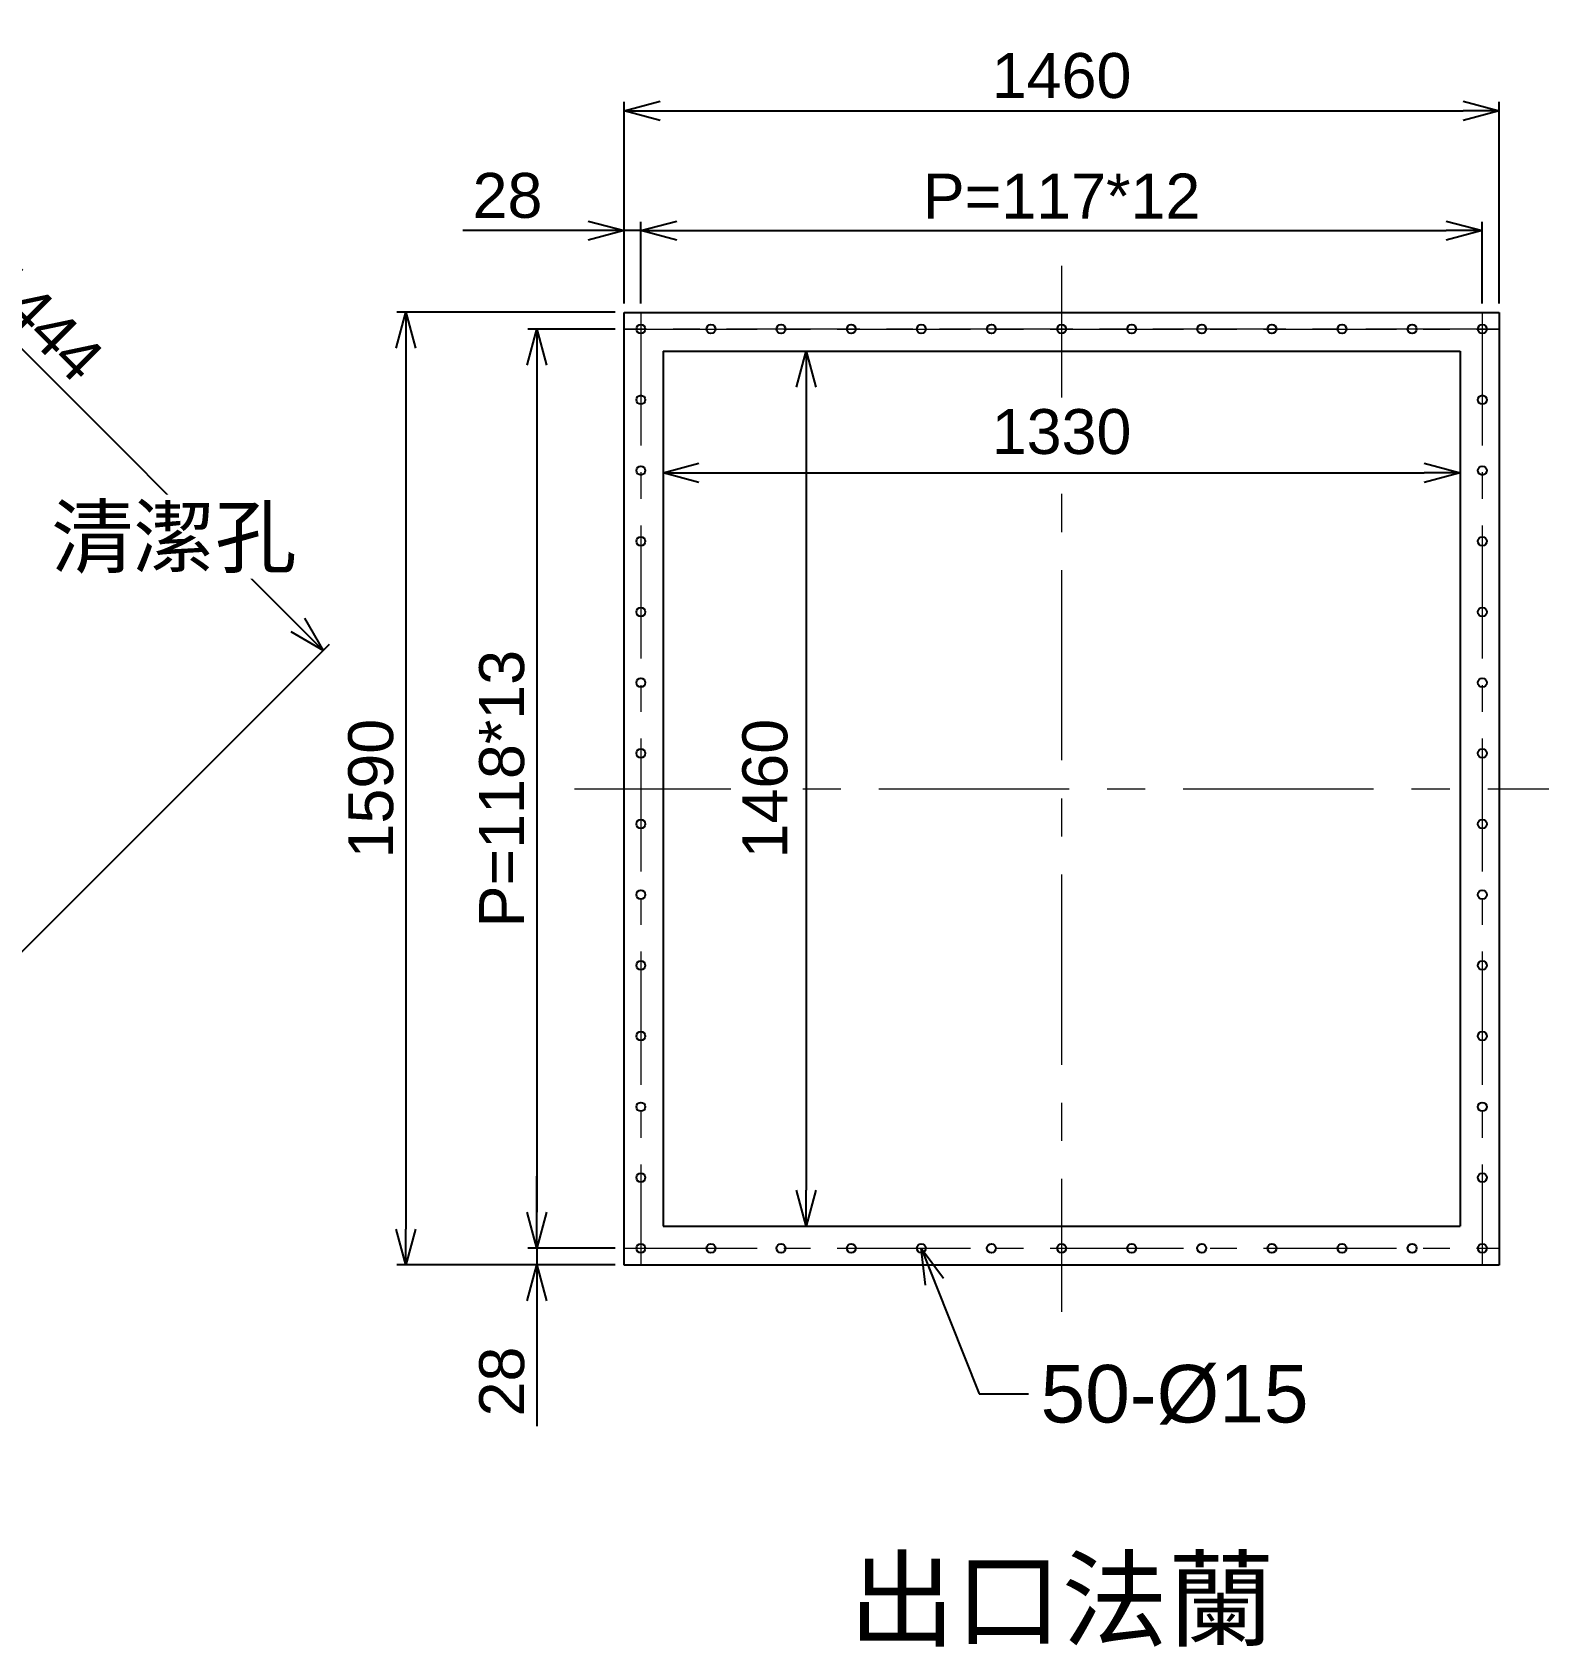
# Model space of a CAD drawing. Header units: inches. Extents: x 707 to 13003, y 909 to 9309.
# Drawn here: x 9812 to 12342, y 1776 to 4470 of the extents above; entities that cross this region are included whole.
import ezdxf

# ---------------------------------------------------------------- set-up
doc = ezdxf.new("R2010")
doc.units = ezdxf.units.IN
doc.header["$MEASUREMENT"] = 0
doc.linetypes.add('CENTER', pattern=[50.8, 31.75, -6.35, 6.35, -6.35])
doc.layers.add('CEN', color=1, linetype='CENTER', lineweight=15)
doc.styles.get("Standard").update_dxf_attribs({"font": 'Arial.ttf'})
doc.dimstyles.new('ISO-25', dxfattribs={"dimscale": 5, "dimtxt": 15, "dimasz": 12, "dimexe": 3, "dimexo": 3, "dimgap": 4, "dimtad": 1, "dimdsep": 46, "dimtxsty": 'Standard', "dimblk": 'OPEN30', "dimcen": 4, "dimclrd": 3, "dimclre": 3, "dimclrt": 3, "dimadec": 0, "dimazin": 0, "dimtfac": 1, "dimtmove": 0, "dimatfit": 3, "dimldrblk": 'OPEN30', "dimfxl": 1, "dimarcsym": 0})

# ---------------------------------------------------------------- blocks, each defined once
blk = doc.blocks.new('_Open30')
at = {"color": 0, "linetype": 'ByBlock', "lineweight": -2}
for p, q in [((-1, 0.268), (0, 0)), ((0, 0), (-1, -0.268)), ((0, 0), (-1, 0))]:
    blk.add_line(p, q, dxfattribs=at)
blk = doc.blocks.new('*D184')
at = {"color": 3, "lineweight": -2, "transparency": 16777216}
for p, q in [((10799.2, 4017.9), (10799.2, 4354.3)), ((10859.2, 4339.3), (12199.2, 4339.3)), ((12259.2, 4017.9), (12259.2, 4354.3))]:
    blk.add_line(p, q, dxfattribs=at)
at = {"layer": 'Defpoints', "color": 0, "transparency": 16777216}
for p in [(12259.2, 4339.3), (10799.2, 4002.9), (12259.2, 4002.9)]:
    blk.add_point(p, dxfattribs=at)
at = {"color": 3, "lineweight": -2, "transparency": 16777216, "xscale": 60, "yscale": 60, "zscale": 60, "rotation": 180}
blk.add_blockref('_Open30', (10799.2, 4339.3), dxfattribs=at)
at = {"color": 3, "lineweight": -2, "transparency": 16777216, "xscale": 60, "yscale": 60, "zscale": 60}
blk.add_blockref('_Open30', (12259.2, 4339.3), dxfattribs=at)
at = {"color": 3, "transparency": 16777216, "insert": (11529.2, 4397.6), "char_height": 75, "attachment_point": 5}
blk.add_mtext('1460', dxfattribs=at)
blk = doc.blocks.new('*D185')
at = {"color": 3, "lineweight": -2, "transparency": 16777216}
for p, q in [((10827.2, 4017.9), (10827.2, 4154.2)), ((12231.2, 4017.9), (12231.2, 4154.2)), ((10887.2, 4139.2), (12171.2, 4139.2))]:
    blk.add_line(p, q, dxfattribs=at)
at = {"layer": 'Defpoints', "color": 0, "transparency": 16777216}
for p in [(12231.2, 4139.2), (10827.2, 4002.9), (12231.2, 4002.9)]:
    blk.add_point(p, dxfattribs=at)
at = {"color": 3, "lineweight": -2, "transparency": 16777216, "xscale": 60, "yscale": 60, "zscale": 60, "rotation": 180}
blk.add_blockref('_Open30', (10827.2, 4139.2), dxfattribs=at)
at = {"color": 3, "lineweight": -2, "transparency": 16777216, "xscale": 60, "yscale": 60, "zscale": 60}
blk.add_blockref('_Open30', (12231.2, 4139.2), dxfattribs=at)
at = {"color": 3, "transparency": 16777216, "insert": (11529.2, 4196.9), "char_height": 75, "attachment_point": 5}
blk.add_mtext('P=117*12', dxfattribs=at)
blk = doc.blocks.new('*D186')
at = {"color": 3, "lineweight": -2, "transparency": 16777216}
for p, q in [((10784.2, 4002.9), (10420.2, 4002.9)), ((10435.2, 3942.9), (10435.2, 2472.9)), ((10784.2, 2412.9), (10420.2, 2412.9))]:
    blk.add_line(p, q, dxfattribs=at)
at = {"layer": 'Defpoints', "color": 0, "transparency": 16777216}
for p in [(10799.2, 4002.9), (10435.2, 2412.9), (10799.2, 2412.9)]:
    blk.add_point(p, dxfattribs=at)
at = {"color": 3, "lineweight": -2, "transparency": 16777216, "xscale": 60, "yscale": 60, "zscale": 60}
for p, rotation in [((10435.2, 4002.9), 90), ((10435.2, 2412.9), 270)]:
    blk.add_blockref('_Open30', p, dxfattribs=dict(at, rotation=rotation))
at = {"color": 3, "transparency": 16777216, "insert": (10376.9, 3207.9), "char_height": 75, "attachment_point": 5, "rotation": 90}
blk.add_mtext('1590', dxfattribs=at)
blk = doc.blocks.new('*D187')
at = {"color": 3, "lineweight": -2, "transparency": 16777216}
for p, q in [((10784.2, 3974.9), (10638.7, 3974.9)), ((10653.7, 3914.9), (10653.7, 2500.9)), ((10784.2, 2440.9), (10638.7, 2440.9))]:
    blk.add_line(p, q, dxfattribs=at)
at = {"layer": 'Defpoints', "color": 0, "transparency": 16777216}
for p in [(10799.2, 3974.9), (10653.7, 2440.9), (10799.2, 2440.9)]:
    blk.add_point(p, dxfattribs=at)
at = {"color": 3, "lineweight": -2, "transparency": 16777216, "xscale": 60, "yscale": 60, "zscale": 60}
for p, rotation in [((10653.7, 3974.9), 90), ((10653.7, 2440.9), 270)]:
    blk.add_blockref('_Open30', p, dxfattribs=dict(at, rotation=rotation))
at = {"color": 3, "transparency": 16777216, "insert": (10595.4, 3207.9), "char_height": 75, "attachment_point": 5, "rotation": 90}
blk.add_mtext('P=118*13', dxfattribs=at)
blk = doc.blocks.new('*D188')
at = {"color": 3, "lineweight": -2, "transparency": 16777216}
for p, q in [((10864.2, 3922.9), (10864.2, 3720.1)), ((12194.2, 3922.9), (12194.2, 3720.1)), ((10924.2, 3735.1), (12134.2, 3735.1))]:
    blk.add_line(p, q, dxfattribs=at)
at = {"layer": 'Defpoints', "color": 0, "transparency": 16777216}
for p in [(10864.2, 3937.9), (12194.2, 3937.9), (12194.2, 3735.1)]:
    blk.add_point(p, dxfattribs=at)
at = {"color": 3, "lineweight": -2, "transparency": 16777216, "xscale": 60, "yscale": 60, "zscale": 60, "rotation": 180}
blk.add_blockref('_Open30', (10864.2, 3735.1), dxfattribs=at)
at = {"color": 3, "lineweight": -2, "transparency": 16777216, "xscale": 60, "yscale": 60, "zscale": 60}
blk.add_blockref('_Open30', (12194.2, 3735.1), dxfattribs=at)
at = {"color": 3, "transparency": 16777216, "insert": (11529.2, 3803.4), "char_height": 75, "attachment_point": 5, "bg_fill": 3, "box_fill_scale": 1.25, "bg_fill_color": 256, "bg_fill_true_color": 13158600, "bg_fill_transparency": 0}
blk.add_mtext('1330', dxfattribs=at)
blk = doc.blocks.new('*D189')
at = {"color": 3, "lineweight": -2, "transparency": 16777216}
for p, q in [((10879.2, 3937.9), (11117.9, 3937.9)), ((11102.9, 3877.9), (11102.9, 2537.9)), ((10879.2, 2477.9), (11117.9, 2477.9))]:
    blk.add_line(p, q, dxfattribs=at)
at = {"layer": 'Defpoints', "color": 0, "transparency": 16777216}
for p in [(10864.2, 3937.9), (10864.2, 2477.9), (11102.9, 2477.9)]:
    blk.add_point(p, dxfattribs=at)
at = {"color": 3, "lineweight": -2, "transparency": 16777216, "xscale": 60, "yscale": 60, "zscale": 60}
for p, rotation in [((11102.9, 3937.9), 90), ((11102.9, 2477.9), 270)]:
    blk.add_blockref('_Open30', p, dxfattribs=dict(at, rotation=rotation))
at = {"color": 3, "transparency": 16777216, "insert": (11034.6, 3207.9), "char_height": 75, "attachment_point": 5, "rotation": 90, "bg_fill": 3, "box_fill_scale": 1.25, "bg_fill_color": 256, "bg_fill_true_color": 13158600, "bg_fill_transparency": 0}
blk.add_mtext('1460', dxfattribs=at)
blk = doc.blocks.new('*D190')
at = {"color": 3, "lineweight": -2, "transparency": 16777216}
for p, q in [((10799.2, 4017.9), (10799.2, 4154.2)), ((10827.2, 4017.9), (10827.2, 4154.2)), ((10739.2, 4139.2), (10530.3, 4139.2)), ((10827.2, 4139.2), (10799.2, 4139.2)), ((10887.2, 4139.2), (10947.2, 4139.2))]:
    blk.add_line(p, q, dxfattribs=at)
at = {"layer": 'Defpoints', "color": 0, "transparency": 16777216}
for p in [(10799.2, 4139.2), (10799.2, 4002.9), (10827.2, 4002.9)]:
    blk.add_point(p, dxfattribs=at)
at = {"color": 3, "lineweight": -2, "transparency": 16777216, "xscale": 60, "yscale": 60, "zscale": 60}
blk.add_blockref('_Open30', (10799.2, 4139.2), dxfattribs=at)
at = {"color": 3, "lineweight": -2, "transparency": 16777216, "xscale": 60, "yscale": 60, "zscale": 60, "rotation": 180}
blk.add_blockref('_Open30', (10827.2, 4139.2), dxfattribs=at)
at = {"color": 3, "transparency": 16777216, "insert": (10604.7, 4197.5), "char_height": 75, "attachment_point": 5}
blk.add_mtext('28', dxfattribs=at)
blk = doc.blocks.new('*D191')
at = {"color": 3, "lineweight": -2, "transparency": 16777216}
for p, q in [((10653.7, 2500.9), (10653.7, 2560.9)), ((10784.2, 2440.9), (10638.7, 2440.9)), ((10653.7, 2440.9), (10653.7, 2412.9)), ((10784.2, 2412.9), (10638.7, 2412.9)), ((10653.7, 2352.9), (10653.7, 2144))]:
    blk.add_line(p, q, dxfattribs=at)
at = {"layer": 'Defpoints', "color": 0, "transparency": 16777216}
for p in [(10799.2, 2440.9), (10653.7, 2412.9), (10799.2, 2412.9)]:
    blk.add_point(p, dxfattribs=at)
at = {"color": 3, "lineweight": -2, "transparency": 16777216, "xscale": 60, "yscale": 60, "zscale": 60}
for p, rotation in [((10653.7, 2440.9), 270), ((10653.7, 2412.9), 90)]:
    blk.add_blockref('_Open30', p, dxfattribs=dict(at, rotation=rotation))
at = {"color": 3, "transparency": 16777216, "insert": (10595.5, 2218.4), "char_height": 75, "attachment_point": 5, "rotation": 90}
blk.add_mtext('28', dxfattribs=at)
blk = doc.blocks.new('*D201')
at = {"color": 3, "lineweight": -2, "transparency": 16777216}
for p, q in [((9217.5, 4401), (9286.8, 4470.3)), ((9318.6, 4417.2), (10254.9, 3481)), ((9218.2, 2359.5), (10307.9, 3449.2))]:
    blk.add_line(p, q, dxfattribs=at)
at = {"layer": 'Defpoints', "color": 0, "transparency": 16777216}
for p in [(9206.9, 4390.4), (10297.3, 3438.6), (9207.6, 2348.9)]:
    blk.add_point(p, dxfattribs=at)
at = {"color": 3, "lineweight": -2, "transparency": 16777216, "xscale": 60, "yscale": 60, "zscale": 60}
for p, rotation in [((9276.2, 4459.7), 134.9999999998756), ((10297.3, 3438.6), 314.9999999998756)]:
    blk.add_blockref('_Open30', p, dxfattribs=dict(at, rotation=rotation))
at = {"color": 3, "transparency": 16777216, "insert": (9827.5, 3989.9), "char_height": 75, "attachment_point": 5, "rotation": 315}
blk.add_mtext('1444', dxfattribs=at)

msp = doc.modelspace()

# ---------------------------------------------------------------- linework, layer by layer
for p, q in [((10799.179, 4002.859), (12259.179, 4002.859)), ((10799.179, 2412.859), (10799.179, 4002.859)), ((12259.179, 4002.859), (12259.179, 2412.859)), ((10864.179, 3937.859), (10864.179, 2477.859)), ((10864.179, 3937.859), (12194.179, 3937.859)), ((12194.179, 3937.859), (12194.179, 2477.859)), ((10864.179, 2477.859), (12194.179, 2477.859)), ((12259.179, 2412.859), (10799.179, 2412.859))]:
    msp.add_line(p, q)
at = {"ltscale": 12}
for centre in [(10827.179, 3974.859), (10944.179, 3974.859), (11061.179, 3974.859), (11178.179, 3974.859), (11295.179, 3974.859), (11412.179, 3974.859), (11529.179, 3974.859), (11646.179, 3974.859), (11763.179, 3974.859), (11880.179, 3974.859), (11997.179, 3974.859), (12114.179, 3974.859), (12231.179, 3974.859), (10827.179, 3856.859), (12231.179, 3856.859), (10827.179, 3738.859), (12231.179, 3738.859), (10827.179, 3620.859), (12231.179, 3620.859), (10827.179, 3502.859), (12231.179, 3502.859), (10827.179, 3384.859), (12231.179, 3384.859), (10827.179, 3266.859), (12231.179, 3266.859), (10827.179, 3148.859), (12231.179, 3148.859), (10827.179, 3030.859), (12231.179, 3030.859), (10827.179, 2912.859), (12231.179, 2912.859), (10827.179, 2794.859), (12231.179, 2794.859), (10827.179, 2676.859), (12231.179, 2676.859), (10827.179, 2558.859), (12231.179, 2558.859), (10827.179, 2440.859), (10944.179, 2440.859), (11061.179, 2440.859), (11178.179, 2440.859), (11295.179, 2440.859), (11412.179, 2440.859), (11529.179, 2440.859), (11646.179, 2440.859), (11763.179, 2440.859), (11880.179, 2440.859), (11997.179, 2440.859), (12114.179, 2440.859), (12231.179, 2440.859)]:
    msp.add_circle(centre, 7.5, dxfattribs=at)
at = {"layer": 'CEN', "color": 1, "linetype": 'CENTER', "ltscale": 10}
for p, q in [((11529.179, 4080.725), (11529.179, 2334.992)), ((10716.339, 3207.859), (12342.018, 3207.859))]:
    msp.add_line(p, q, dxfattribs=at)
at = {"layer": 'CEN', "color": 1, "linetype": 'CENTER', "ltscale": 7}
for p, q in [((10827.179, 4002.859), (10827.179, 2412.859)), ((12231.179, 4002.859), (12231.179, 2412.859)), ((10799.179, 3974.859), (12259.179, 3974.859)), ((12259.179, 3974.859), (10799.179, 3974.859)), ((10799.179, 2440.859), (12259.179, 2440.859))]:
    msp.add_line(p, q, dxfattribs=at)

# ---------------------------------------------------------------- texts
at = {"color": 3, "insert": (11494.08, 2246.066), "char_height": 96, "attachment_point": 1}
msp.add_mtext('50-%%C15', dxfattribs=at)
at = {"insert": (11529.179, 1847.822), "char_height": 130, "attachment_point": 5}
msp.add_mtext('{\\fPMingLiU|b0|i0|c136|p54;出口法蘭}', dxfattribs=at)

# ---------------------------------------------------------------- dimensions: what is measured, and where the dimension line sits
dim = msp.add_linear_dim(base=(10297.277, 3438.604), p1=(9206.905, 4390.356), p2=(9207.551, 2348.878), angle=315, dimstyle='ISO-25')
dim.commit()
dim.dimension.update_dxf_attribs({"geometry": '*D201', "text_midpoint": (9786.746, 3949.135), "dimtype": 160})
for base, p1, p2, picture, middle in [((12259.179, 4339.288), (10799.179, 4002.859), (12259.179, 4002.859), '*D184', (11529.179, 4397.581)), ((10799.179, 4139.205), (10827.179, 4002.859), (10799.179, 4002.859), '*D190', (10604.745, 4197.498))]:
    dim = msp.add_linear_dim(base=base, p1=p1, p2=p2, dimstyle='ISO-25')
    dim.commit()
    dim.dimension.update_dxf_attribs({"geometry": picture, "text_midpoint": middle})
dim = msp.add_linear_dim(base=(12231.179, 4139.205), p1=(10827.179, 4002.859), p2=(12231.179, 4002.859), text='P=117*12', dimstyle='ISO-25')
dim.commit()
dim.dimension.update_dxf_attribs({"geometry": '*D185', "text_midpoint": (11529.179, 4196.859)})
for base, p1, picture, middle in [((10435.164, 2412.859), (10799.179, 4002.859), '*D186', (10376.871, 3207.859)), ((10653.745, 2412.859), (10799.179, 2440.859), '*D191', (10595.452, 2218.425))]:
    dim = msp.add_linear_dim(base=base, p1=p1, p2=(10799.179, 2412.859), angle=90, dimstyle='ISO-25')
    dim.commit()
    dim.dimension.update_dxf_attribs({"geometry": picture, "text_midpoint": middle})
dim = msp.add_linear_dim(base=(10653.745, 2440.859), p1=(10799.179, 3974.859), p2=(10799.179, 2440.859), angle=90, text='P=118*13', dimstyle='ISO-25')
dim.commit()
dim.dimension.update_dxf_attribs({"geometry": '*D187', "text_midpoint": (10595.426, 3207.859)})

# ---------------------------------------------------------------- leaders
at = {"annotation_type": 0, "has_hookline": 1, "hookline_direction": 0, "text_width": 436.387}
msp.add_leader([(11295.179, 2440.859), (11391.68, 2198.066), (11474.08, 2198.066)], dimstyle='ISO-25', override={"dimgap": 4, "dimtad": 0}, dxfattribs=at)

# ---------------------------------------------------------------- next in the draw order: texts
at = {"insert": (9843.764, 3622.492), "char_height": 100, "width": 481.80147, "attachment_point": 4, "bg_fill": 3, "box_fill_scale": 1.2, "bg_fill_color": 256, "bg_fill_transparency": 0}
msp.add_mtext('{\\fPMingLiU|b0|i0|c136|p54;\\C3;清潔孔}', dxfattribs=at)

# ---------------------------------------------------------------- next in the draw order: dimensions: what is measured, and where the dimension line sits
dim = msp.add_linear_dim(base=(12194.179, 3735.106), p1=(10864.179, 3937.859), p2=(12194.179, 3937.859), dimstyle='ISO-25', override={"dimgap": 6, "dimtfill": 1})
dim.commit()
dim.dimension.update_dxf_attribs({"geometry": '*D188', "text_midpoint": (11529.179, 3803.425)})

# ---------------------------------------------------------------- next in the draw order: dimensions: what is measured, and where the dimension line sits
dim = msp.add_linear_dim(base=(11102.939, 2477.859), p1=(10864.179, 3937.859), p2=(10864.179, 2477.859), angle=90, dimstyle='ISO-25', override={"dimgap": 6, "dimtfill": 1})
dim.commit()
dim.dimension.update_dxf_attribs({"geometry": '*D189', "text_midpoint": (11102.939, 3207.859), "dimtype": 160})

doc.saveas('drawing.dxf')
